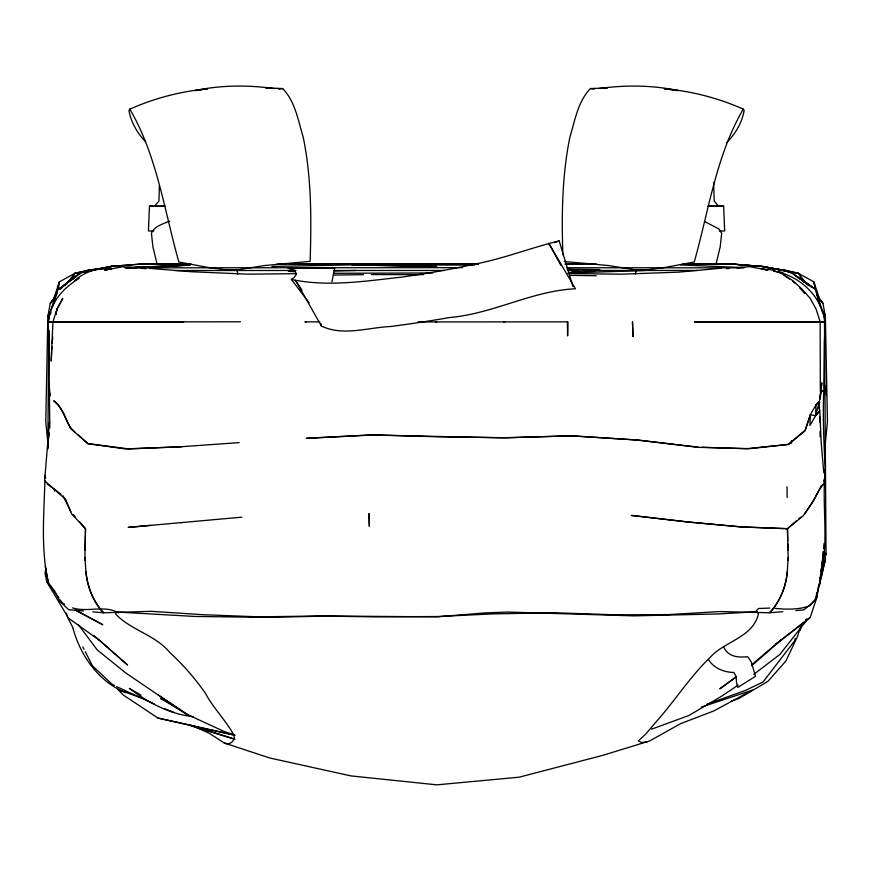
<?xml version="1.0" encoding="UTF-8"?>
<svg xmlns="http://www.w3.org/2000/svg" width="871" height="871" viewBox="0 0 871 871"><rect width="100%" height="100%" fill="white"/><g stroke="black" fill="none" stroke-linecap="round" stroke-linejoin="round"><path stroke-width="1.31" d="M47.851 448.99L48.722 331.187M48.798 320.354L48.83 316.293L57.366 290.381L80.328 272.601L111.074 266.374L140.645 264.12M54.427 491.146L54.459 488.435M49.114 330.338L49.201 385.951M782.8 611.682L769.67 612.781L719.805 611.551L668.046 614.61L614.937 614.806L555.23 612.77L493.672 613.859L437.83 616.516L375.085 616.864L318.035 616.015L258.469 616.842L203.4 614.708L151.119 611.322L103.562 612.792C93.088 601.621 87.514 586.934 85.946 571.855L84.933 557.647L85.51 528.784L79.446 521.751M49.821 427.715L49.364 390.665M796.66 520.716L787.449 528.697L788.146 557.68L787.297 571.942C785.838 587.01 780.035 601.6 769.67 612.781C780.068 601.567 786.132 586.619 787.319 571.561M57.257 293.549L50.268 303.456L47.84 316.598L45.771 421.793L48.33 447.52M159.382 185.665L158.958 200.972L154.309 206.362L149.453 206.155L148.429 230.967L153.851 230.967M819.197 408.869L819.426 401.183L819.426 411.428L815.637 415.652L809.943 425.462L810.411 414.552L815.975 404.95L819.415 401.193L815.637 415.652L810.324 414.781L804.891 431.025L788.418 444.406L749.866 448.652L697.987 447.324L637.757 440.073L697.976 447.106M815.975 404.95L815.637 415.652L819.11 411.428M822.333 309.466L825.164 322.03L823.955 321.813L825.185 322.096L824.445 339.636M820.34 391.46L820.166 321.922L816.105 309.14L810.193 298.328L801.951 289.063L792.621 280.549L782.125 273.69L771.064 269.727L761.2 268.867M820.373 397.1L821.832 382.805L819.633 399.974L820.983 391.58L823.781 390.633L824.293 340.594M826.394 394.966L826.133 385.603M44.9 480.531C44.007 514.521 40.676 549.155 48.351 582.623L54.764 591.202L59.99 601.469L68.657 609.689L83.42 611.007M45.02 477.983L45.15 475.435L45.728 477.841M788.015 560.162L788.146 557.68M817.945 589.819L817.085 596.766L810.226 617.419L775.778 644.3L751.771 664.747M85.031 550.298L85.51 528.784L71.662 513.879L65.608 499.366L44.595 480.77L49.527 421.858M713.817 184.489L713.98 182.148M183.607 321.867L52.935 321.943L51.204 361.04L51.857 346.778M52.162 343.065L52.728 336.99M823.291 551.332L821.756 568.208L823.52 551.702M823.531 548.73L824.01 543.537M787.732 540.804L787.449 528.697L740.786 526.89L687.241 521.914L631.323 515.414L689.157 522.121L742.005 526.977L787.449 528.697L803.106 515.872L811.739 503.394L818.871 490.515L814.026 499.921L804.837 513.629M47.513 448.511L49.026 432.843L48.428 438.418M825.305 443.426L827.45 421.793L825.381 316.598L822.964 303.456L816.748 294.648M820.123 578.431L823.792 552.987M820.961 574.871L819.665 584.256L815.55 600.032L803.813 609.918L795.942 610.582M45.771 568.73L45.063 573.281L46.686 581.588L68.569 618.279L99.98 640.664L127.558 665.019L93.894 635.525M58.509 287.158L59.348 281.888L75.222 273.102L88.744 270.075L102.941 268.214M815.768 598.747L816.835 592.313M50.54 314.355L50.964 311.872M55.962 314.344L56.865 309.303L62.734 298.503L56.953 309.238L52.935 321.922M56.016 314.311L56.953 309.238M331.916 281.801L334.682 268.257L288.138 268.312L294.877 270.326L296.434 274.245L294.093 277.555L291.415 279.449L309.161 302.792M635.373 274.071L636.168 270.162M820.798 571.496L823.226 559.618M819.949 580.032L825.458 559.443L825.044 555.241L826.056 554.914L824.467 316.99L815.158 289.292L790.748 271.904L763.562 266.559L732.74 264.087L682.385 264.098M50.888 309.575L48.09 322.03L53.077 321.835L48.221 322.03L48.319 330.512M56.865 292.482L59.348 281.888L53.806 298.601M817.499 590.124L822.703 571.006M819.426 585.04L825.458 559.443M715.918 264.61L720.197 246.82L721.678 233.265L718.934 228.942L704.737 221.561M800.111 630.441L801.57 625.345M800.373 627.196L797.684 636.08L785.903 660.991L767.917 681.362L738.728 698.564L731.15 701.177M52.968 305.786L56.114 295.639M820.928 575.927C829.138 541.152 821.614 504.723 825.294 469.295C823.814 443.099 822.703 416.871 823.781 390.633L820.994 391.286M810.324 414.781L805.381 429.926L788.418 444.406L746.197 448.75L702.048 447.248M47.84 316.598L49.124 312.743M806.437 619.346L805.479 621.894L806.328 619.335L805.479 621.894L779.861 654.448L753.731 674.404M820.025 578.333L820.885 575.764M795.299 638.541L794.439 641.11L763.05 681.949L745.957 690.213L706.588 704.421M820.101 579.193L821.821 574.174M805.479 621.894L806.35 619.357M818.882 490.711L820.907 486.203L824.619 483.013L823.541 480.084M51.389 309.39C56.147 295.922 67.187 285.59 79.185 278.361M72.337 277.686L75.222 273.102L91.357 270.881M60.763 288.693L69.342 280.789L74.013 278.437M207.298 88.896C180.602 91.335 154.309 98.238 129.823 109.158L128.941 110.421C130.966 122.19 137.27 133.176 145.566 141.69M60.36 289.139L61.917 286.94M819.219 489.992L823.389 484.178M817.085 596.766L810.389 605.574C799.099 609.94 786.883 609.45 774.972 608.394M755.32 612.03L758.456 608.502L769.844 608.078M55.428 297.174L50.268 303.456L55.472 297.272M64.9 285.666L75.222 273.102L91.107 270.946M66.74 283.87L69.342 280.789M602.133 88.407L607.359 87.917L590.44 88.559C577.843 101.515 575.045 120.329 569.95 136.943C561.98 175.67 561.588 215.366 562.84 254.746M815.811 405.124L819.415 401.193M726.686 142.604C735.385 133.905 742.081 122.615 744.172 110.421L743.279 109.158C716.104 155.506 708.744 210.826 694.241 262.029L663.19 267.789L648.634 269.585L635.318 269.803L608.415 265.524L564.277 261.496M823.618 470.786L825.294 469.295L823.454 470.917M780.862 639.837L775.778 644.3L810.226 617.419M751.575 665.771L778.304 642.439M798.696 518.953L800.743 517.178M735.951 676.909L719.816 688.863L736.3 676.952M77.465 275.356L58.346 289.39L82.135 272.068L112.838 266.243M79.588 273.799L82.135 272.068M74.645 280.669C84.585 271.817 98.162 267.005 111.423 269.498M738.303 685.02L721.558 696.223L689.07 715.429L651.541 729.201M787.798 543.798L787.95 550.232M143.225 698.596L117.89 689.494L123.301 695.025L157.999 718.074L191.576 725.521L208.877 733.044L224.25 742.985L269.509 757.933L350.904 775.898L436.883 784.847L519.116 777.193L602.699 755.375L649.733 740.916L680.828 723.551L713.741 710.976L752.511 690.093L701.264 707.11M169.584 221.136C163.117 223.901 154.276 226.166 151.434 233.265L152.915 246.82L157.194 264.61M82.68 272.188L88.744 270.075L99.316 268.965M554.25 242.639L559.182 240.929L572.933 286.515M647.371 741.82L641.47 742.582L638.389 740.829L645.683 734.101L655.036 723.104C674.241 701.83 689.516 677.246 710.235 657.3C724.694 641.121 752.849 637.594 758.412 614.011L757.345 611.703L718.042 613.957L633.805 615.873L507.597 612.041L484.809 612.923L437.242 616.831L328.944 616.047L266.276 617.387L194.516 616.439L116.344 611.997L115.582 613.903C130.345 630.081 155.365 634.741 169.91 652.64C183.237 664.802 195.104 678.52 205.436 693.305C213.395 708.308 226.101 720.633 233.972 735.211C235.442 741.014 229.606 745.663 224.25 742.985M559.182 240.929C530.929 247.745 503.71 258.6 475.054 264.076C450.557 269.455 425.821 273.712 400.976 277.196C364.84 281.191 327.376 287.071 291.415 279.449M111.553 266.384L80.829 272.503L111.956 266.341M81.711 272.242L112.413 266.319L141.026 264.055L187.254 264.044M72.598 607.904C87.285 612.661 105.315 604.648 118.412 612.966M278.829 89.136L282.672 88.559C295.258 101.515 298.067 120.329 303.162 136.943C311.633 177.836 311.426 219.786 310.13 261.344L264.686 265.524L237.783 269.803L224.478 269.585L209.911 267.789L178.871 262.029C164.358 210.826 157.009 155.506 129.823 109.158M201.941 89.702L195.213 90.584C220.94 85.031 247.702 84.944 273.712 88.483M204.631 89.343L207.32 88.984M599.4 88.483C625.411 84.944 652.172 85.031 677.899 90.584L664.453 88.809M181.941 522.6L181.244 522.676M101.951 268.693L104.596 268.41M568.023 273.08L594.98 270.946L568.077 269.422M737.018 267.887L740.96 267.495M88.744 270.075L99.479 269.041M107.253 269.89L104.607 270.13L122.441 266.809L130.944 267.147M721.134 268.235L678.291 272.166L620.86 274.191L568.186 273.538M241.877 517.156L128.179 527.38L150.476 525.398M239.111 442.631L177.172 447.008L125.184 448.903L87.873 443.655L70.475 428.412L63.583 413.05L58.542 405.396L53.73 400.769C64.715 408.325 64.65 424.014 74.841 431.864M740.981 267.234L749.539 266.657L767.874 270.086L765.206 269.858M726.414 268.693L729.081 268.508M105.086 269.498L111.042 269.117M182.039 446.681L128.799 448.903L87.873 443.655L77.846 434.585M129.801 267.811L190.041 265.165L125.239 267.68M708.232 206.22L723.649 206.155L724.672 230.967L719.261 230.967M126.382 267.843L190.052 265.067M85.02 560.216L84.933 557.647M645.073 270.511L575.426 272.765L568.687 272.329M85.87 571.594C87.307 586.608 93.055 601.611 103.562 612.792L92.827 611.834M334.279 270.979L355.88 270.456M132.37 267.822L462.272 267.658M125.239 267.811L168.441 266.864M271.915 266.461L351.949 264.893L436.611 266.406M154.309 206.362L164.88 206.22M333.756 275.051L363.425 274.67M440.258 264.349L464.689 264.349M333.495 273.287L432.778 272.95M296.042 273.69L247.527 274.158L190.651 271.698L149.268 268.344M306.331 321.845L304.937 321.856L319.777 321.867M435.511 321.932L436.611 321.932M149.453 206.155L165.044 206.122M240.472 321.802L52.935 321.943M417.884 321.932L567.946 321.856L567.62 335.89L567.402 321.845M289.237 264.033L478.223 264.022M565.246 264.011L584.278 264.011M686.25 264L731.128 264L761.907 266.428L788.984 271.414L791.249 272.928M139.425 264.142L191.13 264.142M276.869 264.131L478.266 264.109M565.17 264.131L596.657 264.098M401.673 264.958L474.412 265.122M174.842 270.511L295.933 270.489M334.039 270.489L444.254 270.478M585.758 270.467L697.333 270.456M708.069 206.122L723.649 206.155M371.514 274.572L423.535 274.626M503.743 321.932L504.853 321.932M566.716 267.735L743.388 267.843M585.617 270.859L594.98 270.946M567.5 269.15L599.869 269.618M569.623 275.356L596.319 275.748M731.934 264.065L763.105 266.57L790.258 271.817L762.735 266.515M351.949 264.893L436.611 266.613M282.672 88.559L265.742 87.917L270.979 88.407M680.458 264.947L744.661 267.647M825.164 322.03L818.827 321.769L825.185 322.096M773.579 271.121C795.038 274.409 816.116 290.685 822.289 311.796M288.443 271.317L295.149 271.719M131.891 267.669L134.439 267.822M571.507 270.968L580.815 271.719L567.369 269.858M140.841 268.279L146.001 268.736M773.753 269.041L784.477 270.075L797.999 273.102L813.873 281.888L820.264 301.17M773.916 268.965L784.477 270.075L790.541 272.188M664.464 88.755C691.618 91.139 718.39 98.042 743.279 109.158M770.291 268.214L784.477 270.075M787.417 271.665L797.999 273.102L808.332 285.666M787.242 271.621L797.999 273.102M590.44 88.559L594.283 89.136M777.661 271.632L782.844 272.525M193.199 716.659C169.355 714.155 148.233 702.505 129.289 688.373L140.884 695.08M762.299 266.504L789.387 271.578L793.895 274.615M235.05 735.287L188.68 725.042L233.591 738.913M157.999 718.074L233.668 734.917M191.576 725.521L235.018 739.174M234.168 734.841L224.087 731.466L185.861 713.839L125.947 673.087L97.291 650.006L78.357 624.703M174.069 712.467L164.096 708.493M301.997 290.163L295.411 280.244L321.421 326.048C342.978 336.456 367.78 327.507 390.524 326.527C410.339 323.958 430.089 320.942 449.763 317.512C493.095 313.81 532.17 290.707 575.437 288.78L548.719 243.194L561.022 265.503M165.632 700.741L160.71 698.52L189.551 715.853L158.25 694.982M154.352 704.04L116.638 686.664M798.043 277.86L803.879 280.789L811.315 286.94M75.298 610.038L102.811 624.736L75.407 610.027M64.65 604.267L62.309 602.982L60.23 599.869M125.446 692.663C98.586 681.46 80.578 655.907 73.022 628.448M114.449 685.51L111.804 683.996L92.576 666.01L85.238 651.693M794.635 275.182L814.135 288.301L796.138 276.14M784.02 275.301L789.518 279.003M60.905 494.205L47.165 483.851M792.828 281.224L794.744 283.075M799.556 287.713L804.826 293.592M718.804 206.362L714.155 200.972L713.73 185.665M73.393 514.707L75.124 516.721M803.879 280.789L806.481 283.87M708.482 659.587C713.97 668.362 723.877 672.227 733.85 672.499L736.093 676.342L736.528 682.701L737.857 687.415L755.527 676.277L751.205 661.797L747.634 656.701C738.281 657.67 728.058 656.984 723.692 646.903M46.686 581.588L58.847 597.789M800.166 276.532L803.77 282.258M72.99 627.828L67.481 617.082L66.436 613.217M82.789 646.924L84.008 649.309M63.017 495.751L70.801 511.691M824.532 314.028L825.381 316.598M817.118 295.639L820.645 307.049M826.056 554.914L825.643 552.976M320.778 323.413L321.421 326.048M815.256 287.778L813.873 281.888L814.505 285.84M236.945 270.162L237.739 274.071M45.281 566.357L48.351 582.623M49.255 391.438L50.039 395.75L49.048 383.088M823.77 472.779L821.135 441.782L819.774 409.991M791.38 440.726L791.597 443.415M820.036 431.515L820.144 436.763M787.014 486.824L787.123 497.483M819.905 417.089L819.927 422.326M802.768 321.911L694.296 321.889L820.166 321.922L802.768 321.911M369.184 434.999L306.233 438.32L374.9 434.89L437.286 436.785L507.586 437.754L571.594 435.816L637.539 440.04L570.995 435.838L501.946 437.819L369.184 434.999M632.498 321.802L632.977 336.38L632.498 321.802M369.086 513.759L369.337 526.269L369.086 513.759M822.964 303.456L819.491 299.33L822.964 303.456"/></g></svg>
